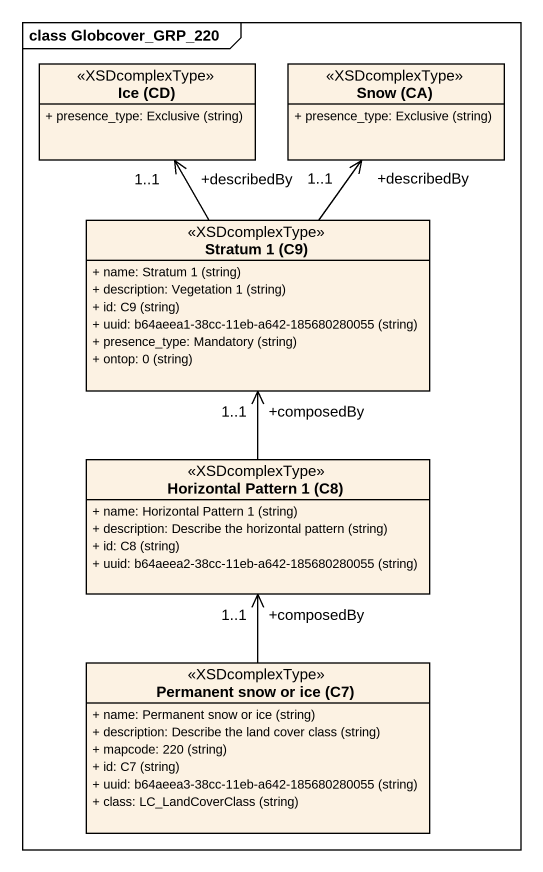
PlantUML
@startuml
mainframe class Globcover_GRP_220
hide circle
hide empty members
skinparam classAttributeIconSize 0
class "Ice (CD)" as Ice_CD <<XSDcomplexType>> {
  {field} + presence_type: Exclusive (string)
}
class "Snow (CA)" as Snow_CA <<XSDcomplexType>> {
  {field} + presence_type: Exclusive (string)
}
class "Stratum 1 (C9)" as Stratum_1_C9 <<XSDcomplexType>> {
  {field} + name: Stratum 1 (string)
  {field} + description: Vegetation 1 (string)
  {field} + id: C9 (string)
  {field} + uuid: b64aeea1-38cc-11eb-a642-185680280055 (string)
  {field} + presence_type: Mandatory (string)
  {field} + ontop: 0 (string)
}
class "Horizontal Pattern 1 (C8)" as Horizontal_Pattern_1_C8 <<XSDcomplexType>> {
  {field} + name: Horizontal Pattern 1 (string)
  {field} + description: Describe the horizontal pattern (string)
  {field} + id: C8 (string)
  {field} + uuid: b64aeea2-38cc-11eb-a642-185680280055 (string)
}
class "Permanent snow or ice (C7)" as Permanent_snow_or_ice_C7 <<XSDcomplexType>> {
  {field} + name: Permanent snow or ice (string)
  {field} + description: Describe the land cover class (string)
  {field} + mapcode: 220 (string)
  {field} + id: C7 (string)
  {field} + uuid: b64aeea3-38cc-11eb-a642-185680280055 (string)
  {field} + class: LC_LandCoverClass (string)
}
Stratum_1_C9 -up-> "+describedBy\n1..1" Ice_CD
Stratum_1_C9 -up-> "+describedBy\n1..1" Snow_CA
Horizontal_Pattern_1_C8 -up-> "+composedBy\n1..1" Stratum_1_C9
Permanent_snow_or_ice_C7 -up-> "+composedBy\n1..1" Horizontal_Pattern_1_C8
@enduml
